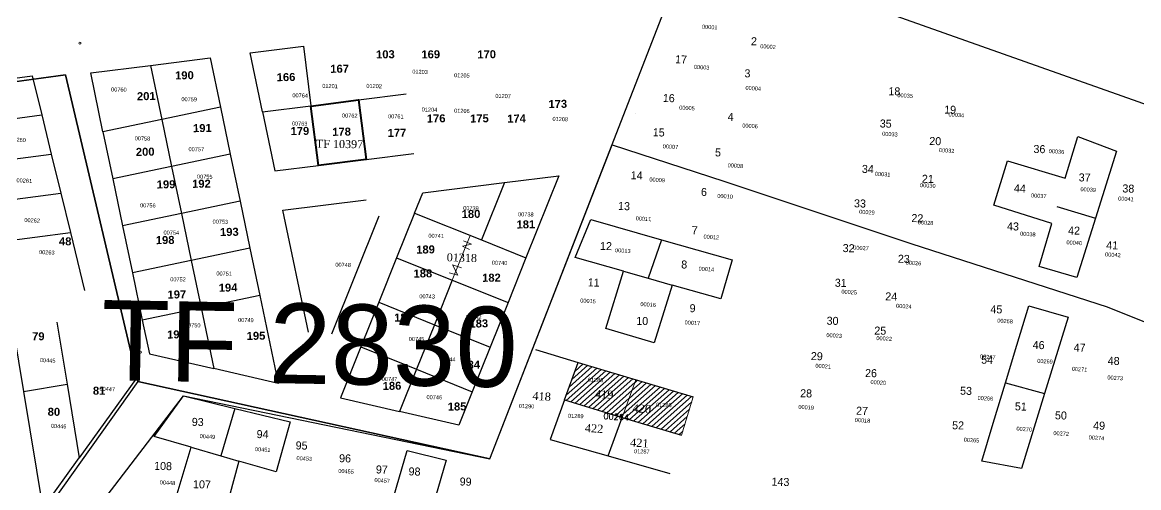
# Model space of a CAD drawing. Header units: metres. Extents: x 0 to 1324930, y 0 to 1631912.
# Drawn here: x 253955.4 to 254234.3, y 1631224.3 to 1631340.4 of the extents above; entities that cross this region are included whole.
import ezdxf
from ezdxf.enums import TextEntityAlignment as Align

# ---------------------------------------------------------------- set-up
doc = ezdxf.new("R2010")
doc.units = ezdxf.units.M
doc.header["$MEASUREMENT"] = 0
doc.linetypes.add('DGN Style 2', pattern=[29.229957, 17.537974, -11.691983])
for name, color, linetype in [('A_revoir_niveau_0', 7, 'Continuous'), ('historique_numero_parcelle', 7, 'Continuous'), ('limites_parcelles', 7, 'Continuous'), ('limites_tf', 7, 'Continuous'), ('numero_lot', 7, 'Continuous'), ('numero_parcelle', 7, 'Continuous')]:
    doc.layers.add(name, color=color, linetype=linetype)
for name, color, linetype, lineweight in [('ASSIETTE IMMAT', 7, 'Continuous', 0), ('Numero Titre Foncier', 4, 'Continuous', 0), ('TITRE FONCIER', 7, 'Continuous', 0), ('Voirie', 252, 'Continuous', 0)]:
    doc.layers.add(name, color=color, linetype=linetype, lineweight=lineweight)
doc.styles.get("Standard").update_dxf_attribs({"font": 'txt.shx'})
doc.styles.add('Style-Arial', font='arial.ttf')
doc.styles.add('Style-Comic Sans MS', font='comic.ttf')
doc.styles.add('Style-FANCY', font='times.ttf')
doc.styles.add('Style-Times New Roman', font='times.ttf')
doc.styles.add('Style-txt', font='txt.shx')
doc.styles.add('style1', font='')
doc.styles.get('style1').set_extended_font_data('Times New Roman', bold=True)

msp = doc.modelspace()

# ---------------------------------------------------------------- hatches: boundary and pattern name
at = {"layer": 'A_revoir_niveau_0', "linetype": 'Continuous', "lineweight": 0}
h = msp.add_hatch(dxfattribs=at)
h.set_pattern_fill('HATCH', style=0, pattern_type=2)
h.set_pattern_definition([(41.572, (254100.974, 1631247.9563), (-0.66356, 0.74812), [])])
h.paths.add_polyline_path([(254090.82349, 1631246.16136), (254105.2574, 1631241.83086), (254108.66589, 1631251.21825), (254094.23198, 1631255.54875)])
h = msp.add_hatch(dxfattribs=at)
h.set_pattern_fill('HATCH', style=0, pattern_type=2)
h.set_pattern_definition([(41.572, (254114.4793, 1631243.8424), (-0.66356, 0.74812), [])])
h.paths.add_polyline_path([(254105.2574, 1631241.83086), (254120.08587, 1631237.38198), (254123.00396, 1631246.9165), (254108.66589, 1631251.21825)])

# ---------------------------------------------------------------- linework, layer by layer
at = {"layer": 'A_revoir_niveau_0', "lineweight": 0, "ltscale": 39.37}
for centre in [(253969.77689, 1631335.24561), (253984.86807, 1631258.06875)]:
    msp.add_circle(centre, 0.25, dxfattribs=at)
at = {"layer": 'A_revoir_niveau_0', "color": 7, "linetype": 'Continuous', "lineweight": 0}
for points in [[(254090.82349, 1631246.16136), (254105.2574, 1631241.83086), (254108.66589, 1631251.21825), (254094.23198, 1631255.54875)], [(254105.2574, 1631241.83086), (254120.08587, 1631237.38198), (254123.00396, 1631246.9165), (254108.66589, 1631251.21825)]]:
    msp.add_3dface(points, dxfattribs=at)
at = {"layer": 'ASSIETTE IMMAT', "color": 2, "linetype": 'Continuous', "lineweight": 30, "elevation": 0.00005, "flags": 128}
msp.add_lwpolyline([(253886.29869, 1631104.64374), (253995.61139, 1631247.19709), (254072.17838, 1631231.49711), (254102.71394, 1631309.86679), (254130.61601, 1631300.74642), (254177.64604, 1631285.15694), (254226.40478, 1631269.43587), (254236.17734, 1631265.48888), (254250.5905, 1631260.73522), (254274.20978, 1631253.1444), (254285.1648, 1631246.50454), (254287.62741, 1631244.60962), (254289.73449, 1631242.32591), (254293.3179, 1631234.58701), (254304.66344, 1631224.58545), (254318.57396, 1631220.12626)], dxfattribs=at)
at = {"layer": 'limites_parcelles'}
for p, q in [((254012.26759, 1631332.77846), (254025.61766, 1631334.43891)), ((254025.61766, 1631334.43891), (254027.48254, 1631319.58699)), ((253987.37295, 1631329.66082), (254002.31434, 1631331.53199)), ((254002.31434, 1631331.53199), (254004.88341, 1631319.25597)), ((254015.35139, 1631318.07243), (254012.26759, 1631332.77846)), ((253972.45459, 1631327.79255), (253987.37295, 1631329.66082)), ((253987.37295, 1631329.66082), (253990.19461, 1631316.1812)), ((253942.98762, 1631325.14297), (253957.8674, 1631327.10184)), ((253957.8674, 1631327.10184), (253960.24396, 1631317.32845)), ((253975.52556, 1631313.11056), (253972.45459, 1631327.79255)), ((254027.48254, 1631319.58699), (254051.30813, 1631322.56158)), ((254004.88341, 1631319.25597), (253990.19461, 1631316.1812)), ((254004.88341, 1631319.25597), (254007.34146, 1631307.51044)), ((254015.35139, 1631318.07243), (254027.48254, 1631319.58699)), ((254015.35139, 1631318.07243), (254018.4352, 1631303.3664)), ((254029.34866, 1631304.72517), (254027.48254, 1631319.58699)), ((253944.62071, 1631315.2717), (253960.24396, 1631317.32845)), ((253960.24396, 1631317.32845), (253962.62051, 1631307.55505)), ((253990.19461, 1631316.1812), (253975.52556, 1631313.11056)), ((253990.19461, 1631316.1812), (253992.65325, 1631304.43579)), ((253975.52556, 1631313.11056), (253977.98238, 1631301.36477)), ((254215.96503, 1631301.54479), (254219.06322, 1631311.95182)), ((254219.06322, 1631311.95182), (254228.76613, 1631308.3089)), ((253946.25379, 1631305.40043), (253962.62051, 1631307.55505)), ((253962.62051, 1631307.55505), (253964.99706, 1631297.78165)), ((254007.34146, 1631307.51044), (253992.65325, 1631304.43579)), ((254007.34146, 1631307.51044), (254009.79951, 1631295.76491)), ((254029.34866, 1631304.72517), (254053.16478, 1631307.69036)), ((254228.76613, 1631308.3089), (254223.51035, 1631291.56791)), ((253992.65325, 1631304.43579), (253977.98238, 1631301.36477)), ((253992.65325, 1631304.43579), (253995.11188, 1631292.69039)), ((254018.4352, 1631303.3664), (254029.34866, 1631304.72517)), ((254198.08363, 1631294.75881), (254201.55714, 1631305.87304)), ((254201.55714, 1631305.87304), (254215.96503, 1631301.54479)), ((253977.98238, 1631301.36477), (253980.43919, 1631289.61899)), ((254075.82562, 1631300.43452), (254089.43902, 1631302.12944)), ((254089.43902, 1631302.12944), (254081.20327, 1631281.63214)), ((254053.36631, 1631292.81694), (254055.40551, 1631297.89215)), ((254055.40551, 1631297.89215), (254075.82562, 1631300.43452)), ((254075.82562, 1631300.43452), (254070.06848, 1631286.10606)), ((253947.88688, 1631295.52916), (253964.99706, 1631297.78165)), ((253964.99706, 1631297.78165), (253967.37362, 1631288.00826)), ((254009.79951, 1631295.76491), (253995.11188, 1631292.69039)), ((254009.79951, 1631295.76491), (254012.25756, 1631284.01939)), ((254020.49903, 1631293.54617), (254041.27725, 1631296.13313)), ((253995.11188, 1631292.69039), (253980.43919, 1631289.61899)), ((253995.11188, 1631292.69039), (253997.57052, 1631280.94498)), ((254026.89277, 1631263.12311), (254020.49903, 1631293.54617)), ((254053.36631, 1631292.81694), (254048.89238, 1631281.68216)), ((254053.36631, 1631292.81694), (254070.06848, 1631286.10606)), ((254212.6001, 1631290.23975), (254198.08363, 1631294.75881)), ((254213.85181, 1631294.46047), (254223.51035, 1631291.56791)), ((253980.43919, 1631289.61899), (253982.89601, 1631277.8732)), ((254044.43159, 1631292.03764), (254032.61233, 1631262.62164)), ((254093.48292, 1631281.70349), (254097.3941, 1631291.17438)), ((254097.3941, 1631291.17438), (254115.10672, 1631286.13132)), ((254209.39937, 1631279.49349), (254212.6001, 1631290.23975)), ((254223.51035, 1631291.56791), (254218.83874, 1631276.71258)), ((253949.51997, 1631285.65789), (253967.37362, 1631288.00826)), ((253967.37362, 1631288.00826), (253970.90752, 1631273.47536)), ((254012.25756, 1631284.01939), (253997.57052, 1631280.94498)), ((254012.25756, 1631284.01939), (254014.71561, 1631272.27386)), ((254070.06848, 1631286.10606), (254081.20327, 1631281.63214)), ((254115.10672, 1631286.13132), (254111.77462, 1631276.53607)), ((254115.10672, 1631286.13132), (254132.73956, 1631281.11886)), ((254048.89238, 1631281.68216), (254044.41846, 1631270.54737)), ((254048.89238, 1631281.68216), (254062.81087, 1631276.08976)), ((254081.20327, 1631281.63214), (254076.72935, 1631270.49735)), ((254105.54764, 1631278.29285), (254093.48292, 1631281.70349)), ((254132.73956, 1631281.11886), (254129.91662, 1631271.40979)), ((253997.57052, 1631280.94498), (253982.89601, 1631277.8732)), ((253997.57052, 1631280.94498), (254000.02916, 1631269.19958)), ((254218.83874, 1631276.71258), (254209.39937, 1631279.49349)), ((253982.89601, 1631277.8732), (253985.35283, 1631266.12742)), ((254062.81087, 1631276.08976), (254058.33694, 1631264.95497)), ((254062.81087, 1631276.08976), (254076.72935, 1631270.49735)), ((254101.13007, 1631263.97563), (254105.54764, 1631278.29285)), ((254105.54764, 1631278.29285), (254111.77462, 1631276.53607)), ((254111.77462, 1631276.53607), (254117.71213, 1631274.85147)), ((254117.71213, 1631274.85147), (254113.27359, 1631260.4044)), ((254129.91662, 1631271.40979), (254117.71213, 1631274.85147)), ((253952.0307, 1631270.48165), (253955.70314, 1631248.28342)), ((254014.71561, 1631272.27386), (254000.02916, 1631269.19958)), ((254014.71561, 1631272.27386), (254019.32033, 1631250.27069)), ((254044.41846, 1631270.54737), (254039.94454, 1631259.41259)), ((254044.41846, 1631270.54737), (254058.33694, 1631264.95497)), ((254076.72935, 1631270.49735), (254072.25542, 1631259.36257)), ((254000.02916, 1631269.19958), (253985.35283, 1631266.12742)), ((254000.02916, 1631269.19958), (254003.21462, 1631253.98204)), ((254203.85176, 1631259.84461), (254206.82575, 1631269.69255)), ((254206.82575, 1631269.69255), (254216.67443, 1631266.81856)), ((253963.995, 1631265.55653), (253966.55561, 1631250.07884)), ((253985.35283, 1631266.12742), (253987.11735, 1631257.69143)), ((254058.33694, 1631264.95497), (254053.86302, 1631253.82019)), ((254058.33694, 1631264.95497), (254072.25542, 1631259.36257)), ((254216.67443, 1631266.81856), (254210.80134, 1631247.77214)), ((254113.27359, 1631260.4044), (254101.13007, 1631263.97563)), ((254039.94454, 1631259.41259), (254034.83488, 1631246.69558)), ((254039.94454, 1631259.41259), (254053.86302, 1631253.82019)), ((254072.25542, 1631259.36257), (254067.7815, 1631248.22778)), ((254201.00085, 1631250.40576), (254203.85176, 1631259.84461)), ((253987.11735, 1631257.69143), (254003.21462, 1631253.98204)), ((254083.62219, 1631258.73192), (254094.23198, 1631255.54875)), ((254019.32033, 1631250.27069), (254003.21462, 1631253.98204)), ((254053.86302, 1631253.82019), (254049.63047, 1631243.28613)), ((254053.86302, 1631253.82019), (254067.7815, 1631248.22778)), ((254090.82349, 1631246.16136), (254094.23198, 1631255.54875)), ((254094.23198, 1631255.54875), (254123.00396, 1631246.9165)), ((253983.90643, 1631251.58369), (253969.59577, 1631231.70245)), ((253955.70314, 1631248.28342), (253966.55561, 1631250.07884)), ((253955.70314, 1631248.28342), (253960.52994, 1631219.10764)), ((253966.55561, 1631250.07884), (253969.59577, 1631231.70245)), ((254067.7815, 1631248.22778), (254064.42606, 1631239.87669)), ((254197.97529, 1631240.3482), (254201.00085, 1631250.40576)), ((254201.00085, 1631250.40576), (254210.80134, 1631247.77214)), ((254210.80134, 1631247.77214), (254205.03072, 1631229.05496)), ((253988.34514, 1631237.06136), (253995.61139, 1631247.19709)), ((253995.61139, 1631247.19709), (254008.45812, 1631244.0506)), ((254034.83488, 1631246.69558), (254049.63047, 1631243.28613)), ((254090.82349, 1631246.16136), (254087.24653, 1631236.30998)), ((254090.82349, 1631246.16136), (254105.2574, 1631241.83086)), ((254008.45812, 1631244.0506), (254004.93936, 1631232.2367)), ((254008.45812, 1631244.0506), (254022.30316, 1631240.67661)), ((254064.42606, 1631239.87669), (254049.63047, 1631243.28613)), ((254022.30316, 1631240.67661), (254018.82945, 1631228.20235)), ((254101.76218, 1631232.20457), (254105.2574, 1631241.83086)), ((254105.2574, 1631241.83086), (254120.08587, 1631237.38198)), ((254195.1143, 1631230.89943), (254197.97529, 1631240.3482)), ((253997.5752, 1631234.37202), (253988.34514, 1631237.06136)), ((253993.32875, 1631220.20352), (253997.5752, 1631234.37202)), ((253997.5752, 1631234.37202), (254004.93936, 1631232.2367)), ((254087.24653, 1631236.30998), (254101.76218, 1631232.20457)), ((253960.52994, 1631219.10764), (253969.59577, 1631231.70245)), ((254004.93936, 1631232.2367), (254009.46962, 1631230.92266)), ((254009.46962, 1631230.92266), (254005.54189, 1631216.58177)), ((254018.82945, 1631228.20235), (254009.46962, 1631230.92266)), ((254047.52764, 1631219.86676), (254051.54034, 1631233.537)), ((254051.54034, 1631233.537), (254061.23279, 1631231.1642)), ((254061.23279, 1631231.1642), (254058.61412, 1631222.02361)), ((254101.76218, 1631232.20457), (254117.16778, 1631227.84746)), ((254205.03072, 1631229.05496), (254195.1143, 1631230.89943))]:
    msp.add_line(p, q, dxfattribs=at)
at = {"layer": 'limites_tf', "color": 5, "linetype": 'Continuous', "lineweight": 30}
for p, q in [((253966.13803, 1631327.30111), (253798.24863, 1631304.45336)), ((253984.26757, 1631250.77594), (253966.13803, 1631327.30111)), ((253984.26757, 1631250.77594), (253887.46142, 1631115.04173)), ((254072.17838, 1631231.49711), (253984.26757, 1631250.77594))]:
    msp.add_line(p, q, dxfattribs=at)
at = {"layer": 'limites_tf', "color": 7, "linetype": 'DGN Style 2', "lineweight": 13}
msp.add_line((254062.81087, 1631276.08976), (254067.28479, 1631287.22454), dxfattribs=at)
at = {"layer": 'limites_tf', "color": 5, "linetype": 'Continuous', "lineweight": 30, "flags": 128}
msp.add_lwpolyline([(254274.3391, 1631378.1314), (254094.97659, 1631456.79917), (254025.54142, 1631439.00818), (253929.86455, 1631439.79262), (253905.63554, 1631445.95606), (253905.63226, 1631445.9569), (253818.46188, 1631410.54391), (253674.27791, 1631258.40656), (253665.39446, 1631185.37207), (253745.9845, 1631186.0244), (253792.46809, 1631183.4664), (253798.24587, 1631304.46971), (253966.13604, 1631327.31189), (253984.26304, 1631250.78612), (254072.17321, 1631231.50437), (254122.35522, 1631360.28414), (254263.72559, 1631310.14601), (254286.77006, 1631375.1232), (254274.3391, 1631378.1314)], close=True, dxfattribs=at)
at = {"layer": 'limites_tf', "color": 7, "linetype": 'Continuous', "lineweight": 13, "flags": 128}
for points in [[(254065.6141, 1631285.89331), (254067.62441, 1631285.06502), (254065.3776, 1631284.59172), (254067.09227, 1631283.76343)], [(254065.14109, 1631279.14868), (254062.89428, 1631279.85864), (254064.19507, 1631277.31462), (254062.00738, 1631277.90625)]]:
    msp.add_lwpolyline(points, dxfattribs=at)
at = {"layer": 'limites_tf', "color": 5, "linetype": 'Continuous', "lineweight": 40}
msp.add_3dface([(254027.4867, 1631319.54199), (254039.39143, 1631321.05102), (254041.26354, 1631306.15331), (254029.35721, 1631304.65711)], dxfattribs=at)
at = {"layer": 'numero_parcelle', "color": 5, "lineweight": 0, "ltscale": 39370}
msp.add_line((254108.5192, 1631317.6006, 0.05), (254108.5192, 1631317.6006, 0.05), dxfattribs=at)
at = {"layer": 'voirie', "color": 7, "linetype": 'Continuous', "lineweight": 80}
msp.add_open_spline([(253618.55824, 1630811.93265), (253615.63997, 1630812.82328), (253612.72169, 1630813.71392), (253609.80341, 1630814.60455), (253607.05162, 1630815.44437), (253604.28836, 1630818.63114), (253604.598, 1630821.48949), (253608.87948, 1630861.01292), (253613.67903, 1630900.534), (253618.0762, 1630940.07349), (253623.13628, 1630985.57397), (253628.26861, 1631030.97607), (253633.22377, 1631076.57602), (253634.31753, 1631086.64138), (253634.39086, 1631096.77214), (253634.41747, 1631106.86791), (253634.44129, 1631115.90721), (253633.98282, 1631124.94361), (253633.08346, 1631133.97814), (253632.01873, 1631144.67388), (253630.47772, 1631155.23103), (253628.29266, 1631165.75292), (253626.55485, 1631174.1211), (253624.46273, 1631182.35637), (253622.24574, 1631190.5837), (253615.78429, 1631214.56245), (253606.59298, 1631237.58606), (253600.20021, 1631261.73134), (253597.02759, 1631273.71423), (253595.43699, 1631285.93114), (253594.14985, 1631298.19839), (253593.06189, 1631308.5673), (253593.03743, 1631319.04618), (253593.55566, 1631329.43791), (253594.18821, 1631342.12203), (253596.8899, 1631354.52544), (253600.11073, 1631367.00814), (253602.25784, 1631375.32955), (253604.95445, 1631382.5885), (253611.01108, 1631389.97685), (253613.64233, 1631393.18665), (253616.79236, 1631396.78606), (253620.28523, 1631395.97577), (253624.37848, 1631395.0262), (253628.45969, 1631393.20247), (253632.60674, 1631392.01069), (253636.54384, 1631390.87924), (253640.4687, 1631389.65467), (253644.4538, 1631388.7467), (253649.76195, 1631387.53729), (253655.40542, 1631388.43188), (253660.81272, 1631389.2975), (253665.21546, 1631390.00231), (253669.48953, 1631390.98203), (253673.64437, 1631392.89826), (253678.23814, 1631395.01694), (253682.491, 1631397.4358), (253686.07303, 1631400.81374), (253690.2231, 1631404.72736), (253694.32327, 1631408.6534), (253698.38904, 1631412.63602), (253711.29332, 1631425.2764), (253724.0934, 1631438.01181), (253737.03345, 1631450.61692), (253740.95536, 1631454.43732), (253745.02888, 1631458.08556), (253749.10996, 1631461.74575), (253753.83581, 1631465.98421), (253758.82834, 1631469.83763), (253764.00603, 1631473.56729), (253774.84124, 1631481.37225), (253786.41248, 1631487.56758), (253798.46204, 1631493.48), (253808.96389, 1631498.63299), (253819.55777, 1631502.66611), (253830.92502, 1631505.69349), (253838.2665, 1631507.6487), (253845.65504, 1631508.61555), (253853.09052, 1631508.93165), (253861.20689, 1631509.27669), (253869.39863, 1631508.89186), (253877.51441, 1631507.75705), (253885.4398, 1631506.64885), (253893.54476, 1631505.62291), (253900.744, 1631502.22811), (253936.62922, 1631485.30643), (253972.51445, 1631468.38475), (254008.39968, 1631451.46308)], degree=3, knots=[0, 0, 0, 0, 0.008738248, 0.008738248, 0.008738248, 0.016977969, 0.016977969, 0.016977969, 0.130911466, 0.130911466, 0.130911466, 0.262021663, 0.262021663, 0.262021663, 0.290961855, 0.290961855, 0.290961855, 0.316873591, 0.316873591, 0.316873591, 0.347549798, 0.347549798, 0.347549798, 0.371946938, 0.371946938, 0.371946938, 0.443052896, 0.443052896, 0.443052896, 0.478341576, 0.478341576, 0.478341576, 0.508169358, 0.508169358, 0.508169358, 0.544577094, 0.544577094, 0.544577094, 0.568847772, 0.568847772, 0.568847772, 0.579391936, 0.579391936, 0.579391936, 0.591748551, 0.591748551, 0.591748551, 0.603479571, 0.603479571, 0.603479571, 0.619105246, 0.619105246, 0.619105246, 0.631827968, 0.631827968, 0.631827968, 0.645894731, 0.645894731, 0.645894731, 0.66219222, 0.66219222, 0.66219222, 0.713918545, 0.713918545, 0.713918545, 0.729595902, 0.729595902, 0.729595902, 0.747750107, 0.747750107, 0.747750107, 0.785740962, 0.785740962, 0.785740962, 0.818852057, 0.818852057, 0.818852057, 0.840236657, 0.840236657, 0.840236657, 0.863579545, 0.863579545, 0.863579545, 0.886374843, 0.886374843, 0.886374843, 1, 1, 1, 1], dxfattribs=at)

# ---------------------------------------------------------------- texts
at = {"layer": 'historique_numero_parcelle', "color": 7, "lineweight": 0, "style": 'Style-Arial'}
for s, p in [('00741', (254056.84373, 1631287.66156)), ('00740', (254072.68746, 1631280.92432))]:
    msp.add_text(s, height=1, rotation=359, dxfattribs=at).set_placement(p, align=Align.TOP_LEFT)
at = {"layer": 'historique_numero_parcelle', "color": 7, "lineweight": 0, "style": 'Style-txt'}
msp.add_text('00264', height=1.499997, rotation=356.57, dxfattribs=at).set_placement((254103.78263, 1631241.96638), align=Align.MIDDLE_CENTER)
at = {"layer": 'Numero Titre Foncier', "color": 4, "linetype": 'Continuous', "lineweight": 13, "style": 'Style-Arial'}
msp.add_text('TF 2830', height=19.99996, rotation=359, dxfattribs=at).set_placement((254027.12586, 1631260.21626), align=Align.MIDDLE_CENTER)
at = {"layer": 'numero_lot', "color": 7, "lineweight": 0, "style": 'Style-Comic Sans MS'}
for s, height, p in [('2', 2, (254138.17588, 1631335.71015)), ('17', 1.999996, (254119.97027, 1631331.16888)), ('3', 2, (254136.55098, 1631327.69293)), ('18', 1.999996, (254173.26516, 1631323.20931)), ('16', 1.999996, (254116.89757, 1631321.516)), ('4', 2, (254132.36521, 1631316.84109)), ('19', 1.999996, (254187.19227, 1631318.61703)), ('35', 1.999996, (254171.09509, 1631315.15533)), ('15', 1.999996, (254114.38661, 1631312.95779)), ('20', 1.999996, (254183.48066, 1631310.7857)), ('36', 1.999996, (254209.50182, 1631308.79688)), ('5', 2, (254129.19056, 1631307.95968)), ('34', 1.999996, (254166.63696, 1631303.81894)), ('14', 1.999996, (254108.88156, 1631302.22987)), ('21', 1.999996, (254181.62081, 1631301.35367)), ('37', 1.999996, (254220.80933, 1631301.69722)), ('6', 2, (254125.6754, 1631298.09133)), ('44', 1.999996, (254204.6194, 1631298.97433)), ('38', 1.999996, (254231.72228, 1631298.94117)), ('13', 1.999996, (254105.71963, 1631294.55898)), ('33', 1.999996, (254164.66013, 1631295.22369)), ('22', 1.999996, (254179.00237, 1631291.54327)), ('7', 2, (254123.37411, 1631288.5404)), ('43', 1.999996, (254202.88483, 1631289.49606)), ('42', 1.999996, (254218.15483, 1631288.45517)), ('12', 1.999996, (254101.213, 1631284.59098)), ('32', 1.999996, (254161.83881, 1631284.05878)), ('41', 1.999996, (254227.67456, 1631284.77039)), ('23', 1.999996, (254175.62571, 1631281.39045)), ('8', 2, (254120.75311, 1631279.98335)), ('11', 1.999996, (254098.14607, 1631275.48832)), ('31', 1.999996, (254159.86131, 1631275.40064)), ('24', 1.999996, (254172.47722, 1631272.00565)), ('9', 2, (254122.83937, 1631269.06562)), ('45', 1.999996, (254198.74494, 1631268.79857)), ('10', 1.999996, (254110.26062, 1631265.896)), ('30', 1.999996, (254157.81235, 1631265.92567)), ('25', 1.999996, (254169.73465, 1631263.47346)), ('29', 1.999996, (254153.88367, 1631257.09935)), ('26', 1.999996, (254167.42229, 1631252.86923)), ('28', 1.999996, (254151.20792, 1631247.81964)), ('27', 1.999996, (254165.18535, 1631243.45912)), ('143', 1.999996, (254144.80225, 1631225.73492))]:
    msp.add_text(s, height=height, rotation=358.57, dxfattribs=at).set_placement(p, align=Align.MIDDLE_CENTER)
at = {"layer": 'numero_lot', "color": 7, "linetype": 'Continuous', "lineweight": 0, "style": 'Style-FANCY'}
for s, p in [('418', (254085.13265, 1631247.08649)), ('419', (254100.75054, 1631247.56481)), ('420', (254110.15694, 1631243.98834)), ('422', (254098.23534, 1631239.07183)), ('421', (254109.53548, 1631235.44793))]:
    msp.add_text(s, height=2.031998, rotation=356.57223, dxfattribs=at).set_placement(p, align=Align.MIDDLE_CENTER)
at = {"layer": 'numero_lot', "color": 7, "lineweight": 13, "char_height": 2, "attachment_point": 7, "line_spacing_factor": 0.72, "style": 'style1'}
for s, insert, rotation in [('\\fArial|b1|i0|c00|p39;103', (254043.77515, 1631331.36944), 0.9999764), ('\\fArial|b1|i0|c00|p39;169', (254055.10552, 1631331.36944), 0.9999764), ('\\fArial|b1|i0|c00|p39;170', (254069.07304, 1631331.36944), 0.9999764), ('\\fArial|b1|i0|c00|p39;167', (254032.34303, 1631327.78268), 0.9999764), ('\\fArial|b1|i0|c00|p39;190', (253993.56461, 1631326.14019), 0.9999764), ('\\fArial|b1|i0|c00|p39;166', (254018.95297, 1631325.69805), 0.9999764), ('\\fArial|b1|i0|c00|p39;201', (253984.03259, 1631320.94615), 0.9999764), ('\\fArial|b1|i0|c00|p39;173', (254086.84112, 1631318.99025), 0.9999764), ('\\fArial|b1|i0|c00|p39;176', (254056.45514, 1631315.37966), 0.9999764), ('\\fArial|b1|i0|c00|p39;175', (254067.27049, 1631315.37966), 0.9999764), ('\\fArial|b1|i0|c00|p39;174', (254076.54078, 1631315.37966), 0.9999764), ('\\fArial|b1|i0|c00|p39;191', (253998.04131, 1631312.97225), 0.9999764), ('\\fArial|b1|i0|c00|p39;179', (254022.41567, 1631312.23827), 0.9999764), ('\\fArial|b1|i0|c00|p39;178', (254032.82355, 1631312.05729), 0.9999764), ('\\fArial|b1|i0|c00|p39;177', (254046.66007, 1631311.8137), 0.9999764), ('\\fArial|b1|i0|c00|p39;200', (253983.75702, 1631307.04963), 0.9999764), ('\\fArial|b1|i0|c00|p39;199', (253988.97017, 1631298.91575), 0.9999764), ('\\fArial|b1|i0|c00|p39;192', (253997.81856, 1631299.07665), 0.9999764), ('\\fArial|b1|i0|c00|p39;180', (254065.16359, 1631291.52801), 0.9999764), ('\\fArial|b1|i0|c00|p39;181', (254078.87462, 1631288.92816), 0.9999764), ('\\fArial|b1|i0|c00|p39;48', (253964.51597, 1631284.75889), 359.3599931), ('\\fArial|b1|i0|c00|p39;198', (253988.74742, 1631285.02015), 0.9999764), ('\\fArial|b1|i0|c00|p39;193', (254004.78606, 1631287.04438), 0.9999764), ('\\fArial|b1|i0|c00|p39;189', (254053.80335, 1631282.6559), 0.9999764), ('\\fArial|b1|i0|c00|p39;188', (254053.13523, 1631276.68355), 0.9999764), ('\\fArial|b1|i0|c00|p39;182', (254070.27467, 1631275.61463), 0.9999764), ('\\fArial|b1|i0|c00|p39;197', (253991.66945, 1631271.44462), 0.9999764), ('\\fArial|b1|i0|c00|p39;194', (254004.47182, 1631273.14719), 0.9999764), ('\\fArial|b1|i0|c00|p39;187', (254048.30955, 1631265.69536), 0.9999764), ('\\fArial|b1|i0|c00|p39;183', (254067.11247, 1631264.18941), 0.9999764), ('\\fArial|b1|i0|c00|p39;79', (253957.8062, 1631261.06562), 359.3599931), ('\\fArial|b1|i0|c00|p39;196', (253991.56595, 1631261.46369), 0.9999764), ('\\fArial|b1|i0|c00|p39;195', (254011.45231, 1631261.11555), 0.9999764), ('\\fArial|b1|i0|c00|p39;184', (254065.09027, 1631253.88988), 0.9999764), ('\\fArial|b1|i0|c00|p39;186', (254045.42618, 1631248.62602), 0.9999764), ('\\fArial|b1|i0|c00|p39;81', (253972.99652, 1631247.46657), 359.3599931), ('\\fArial|b1|i0|c00|p39;185', (254061.68651, 1631243.47022), 0.9999764), ('\\fArial|b1|i0|c00|p39;80', (253961.7013, 1631242.19785), 359.3599931)]:
    msp.add_mtext(s, dxfattribs=dict(at, insert=insert, rotation=rotation))
at = {"layer": 'numero_lot', "color": 7, "lineweight": 0, "char_height": 1.999996, "attachment_point": 5, "rotation": 358.5699787, "line_spacing_factor": 0.6}
for s, insert in [('\\fComic Sans MS|b0|i0|c00|p71;46', (254209.29649, 1631259.86282)), ('\\fComic Sans MS|b0|i0|c00|p71;47', (254219.54982, 1631259.2458)), ('\\fComic Sans MS|b0|i0|c00|p71;54', (254196.43411, 1631256.17517)), ('\\fComic Sans MS|b0|i0|c00|p71;48', (254228.05794, 1631255.90964)), ('\\fComic Sans MS|b0|i0|c00|p71;53', (254191.16124, 1631248.43739)), ('\\fComic Sans MS|b0|i0|c00|p71;51', (254204.85254, 1631244.53026)), ('\\fComic Sans MS|b0|i0|c00|p71;50', (254214.8757, 1631242.29995)), ('\\fComic Sans MS|b0|i0|c00|p71;93', (253999.20719, 1631240.66088)), ('\\fComic Sans MS|b0|i0|c00|p71;52', (254189.1764, 1631239.81395)), ('\\fComic Sans MS|b0|i0|c00|p71;49', (254224.41549, 1631239.7575)), ('\\fComic Sans MS|b0|i0|c00|p71;94', (254015.4016, 1631237.6098)), ('\\fComic Sans MS|b0|i0|c00|p71;95', (254025.1584, 1631234.78808)), ('\\fComic Sans MS|b0|i0|c00|p71;96', (254036.01473, 1631231.58095)), ('\\fComic Sans MS|b0|i0|c00|p71;108', (253990.53424, 1631229.67108)), ('\\fComic Sans MS|b0|i0|c00|p71;97', (254045.1989, 1631228.79023)), ('\\fComic Sans MS|b0|i0|c00|p71;98', (254053.37384, 1631228.30233)), ('\\fComic Sans MS|b0|i0|c00|p71;107', (254000.26124, 1631225.08996)), ('\\fComic Sans MS|b0|i0|c00|p71;99', (254066.1384, 1631225.77832))]:
    msp.add_mtext(s, dxfattribs=dict(at, insert=insert))
at = {"layer": 'numero_parcelle', "color": 5, "lineweight": 0}
for s, height, rotation, style, p in [('00001', 1, 356.57, 'Style-Arial', (254125.22128, 1631339.86356)), ('00002', 1, 356.57, 'Style-Arial', (254139.78105, 1631334.97965)), ('01203', 1, 358.26587, 'Style-Arial', (254052.82918, 1631328.63226)), ('00003', 1, 356.57, 'Style-Arial', (254123.20587, 1631329.83827)), ('01205', 1, 358.26587, 'Style-Arial', (254063.27666, 1631327.74804)), ('00760', 1, 359, 'Style-Arial', (253977.56771, 1631324.17676)), ('01201', 1, 358.26587, 'Style-Arial', (254030.33751, 1631325.08481)), ('01202', 1, 358.26587, 'Style-Arial', (254041.35166, 1631325.08481)), ('00004', 1, 356.57, 'Style-Arial', (254136.09309, 1631324.5827)), ('00759', 1, 359, 'Style-Arial', (253995.12986, 1631321.75581)), ('00764', 1, 359, 'Style-Arial', (254022.85799, 1631322.71326)), ('01207', 1, 358.26587, 'Style-Arial', (254073.57699, 1631322.59004)), ('00035', 1, 356.57, 'Style-Arial', (254174.04734, 1631322.75671)), ('00762', 1, 359, 'Style-Arial', (254035.25732, 1631317.68187)), ('00761', 1, 359, 'Style-Arial', (254046.75537, 1631317.48117)), ('01204', 1, 358.26587, 'Style-Arial', (254055.18354, 1631319.2005)), ('01206', 1, 358.26587, 'Style-Arial', (254063.27666, 1631318.90576)), ('00005', 1, 356.57, 'Style-Arial', (254119.53201, 1631319.67642)), ('00034', 1, 356.57, 'Style-Arial', (254186.82624, 1631317.94592)), ('00763', 1, 359, 'Style-Arial', (254022.73534, 1631315.68654)), ('01208', 1, 358.26587, 'Style-Arial', (254087.85031, 1631316.84256)), ('00006', 1, 356.57, 'Style-Arial', (254135.29451, 1631315.19235)), ('00758', 1, 359, 'Style-Arial', (253983.45759, 1631311.97484)), ('00033', 1, 356.57, 'Style-Arial', (254170.23797, 1631313.14252)), ('00260', 1, 357.36, 'Style-Arial', (253952.39349, 1631311.69657)), ('00757', 1, 359, 'Style-Arial', (253996.90715, 1631309.27326)), ('00007', 1, 356.57, 'Style-Arial', (254115.41651, 1631310.01296)), ('00032', 1, 356.57, 'Style-Arial', (254184.4075, 1631309.05735)), ('00036', 1, 356.57, 'Style-Arial', (254211.8654, 1631308.80205)), ('00008', 1, 356.57, 'Style-Arial', (254131.63474, 1631305.26561)), ('00261', 1, 357.36, 'Style-Arial', (253953.9435, 1631301.52032)), ('00755', 1, 359, 'Style-Arial', (253999.01747, 1631302.42333)), ('00009', 1, 356.57, 'Style-Arial', (254112.09029, 1631301.71793)), ('00031', 1, 356.57, 'Style-Arial', (254168.42597, 1631303.13895)), ('00030', 1, 356.57, 'Style-Arial', (254179.70682, 1631300.30555)), ('00039', 1, 356.57, 'Style-Arial', (254219.78249, 1631299.29398)), ('00756', 1, 359, 'Style-Arial', (253984.8091, 1631295.27091)), ('00010', 1, 356.57, 'Style-Arial', (254129.05552, 1631297.63367)), ('00037', 1, 356.57, 'Style-Arial', (254207.43053, 1631297.74222)), ('00041', 1, 356.57, 'Style-Arial', (254229.20826, 1631296.97626)), ('00739', 1, 359, 'Style-Arial', (254065.53158, 1631294.55795)), ('00738', 1, 359, 'Style-Arial', (254079.23629, 1631293.02659)), ('00029', 1, 356.57, 'Style-Arial', (254164.49042, 1631293.66714)), ('00262', 1, 357.36, 'Style-Arial', (253955.9089, 1631291.59437)), ('00753', 1, 359, 'Style-Arial', (254002.91841, 1631291.18711)), ('00011', 1, 356.57, 'Style-Arial', (254108.67951, 1631292.01223)), ('00028', 1, 356.57, 'Style-Arial', (254179.15121, 1631291.03565)), ('00754', 1, 359, 'Style-Arial', (253990.66516, 1631288.46431)), ('00012', 1, 356.57, 'Style-Arial', (254125.61657, 1631287.45775)), ('00038', 1, 356.57, 'Style-Arial', (254204.70306, 1631288.198)), ('00013', 1, 356.57, 'Style-Arial', (254103.50429, 1631284.06705)), ('00027', 1, 356.57, 'Style-Arial', (254163.01129, 1631284.72225)), ('00040', 1, 356.57, 'Style-Arial', (254216.29264, 1631286.02025)), ('00263', 1, 357.36, 'Style-Arial', (253959.57924, 1631283.61076)), ('01318', 2, 358.26587, 'Style-Times New Roman', (254061.45582, 1631282.80544, -4042812.24492)), ('00042', 1, 356.57, 'Style-Arial', (254225.9466, 1631283.0147)), ('00748', 1, 359, 'Style-Arial', (254033.59708, 1631280.43197)), ('00014', 1, 356.57, 'Style-Arial', (254124.37734, 1631279.44527)), ('00026', 1, 356.57, 'Style-Arial', (254176.12308, 1631280.97014)), ('00752', 1, 359, 'Style-Arial', (253992.33946, 1631276.80584)), ('00751', 1, 359, 'Style-Arial', (254003.8662, 1631278.24918)), ('00025', 1, 356.57, 'Style-Arial', (254160.06102, 1631273.70827)), ('00743', 1, 359, 'Style-Arial', (254054.58475, 1631272.54773)), ('00015', 1, 356.57, 'Style-Arial', (254094.80355, 1631271.51013)), ('00016', 1, 356.57, 'Style-Arial', (254109.83749, 1631270.60905)), ('00024', 1, 356.57, 'Style-Arial', (254173.72583, 1631270.19267)), ('00742', 1, 359, 'Style-Arial', (254066.23136, 1631267.41082)), ('00750', 1, 359, 'Style-Arial', (253996.01242, 1631265.34741)), ('00749', 1, 359, 'Style-Arial', (254009.29702, 1631266.6426)), ('00017', 1, 356.57, 'Style-Arial', (254120.87944, 1631266.03719)), ('00268', 1, 356.57, 'Style-Arial', (254199.01382, 1631266.48594)), ('00745', 1, 359, 'Style-Arial', (254051.93435, 1631261.90448)), ('00023', 1, 356.57, 'Style-Arial', (254156.31341, 1631262.87691)), ('00022', 1, 356.57, 'Style-Arial', (254168.79695, 1631262.12869)), ('00445', 1, 357.36, 'Style-Arial', (253959.79708, 1631256.64625)), ('00744', 1, 359, 'Style-Arial', (254059.70917, 1631256.83515)), ('00267', 1, 356.57, 'Style-Arial', (254194.70577, 1631257.54207)), ('00269', 1, 356.57, 'Style-Arial', (254208.98734, 1631256.45013)), ('00021', 1, 356.57, 'Style-Arial', (254153.56444, 1631255.22159)), ('00271', 1, 356.57, 'Style-Arial', (254217.62382, 1631254.44937)), ('00747', 1, 359, 'Style-Arial', (254045.18776, 1631251.92006)), ('01288', 1, 358.26587, 'Style-Arial', (254096.68829, 1631251.71885)), ('00020', 1, 356.57, 'Style-Arial', (254167.33128, 1631251.16056)), ('00273', 1, 356.57, 'Style-Arial', (254226.52072, 1631252.29818)), ('00447', 1, 357.36, 'Style-Arial', (253974.67878, 1631249.493)), ('00746', 1, 359, 'Style-Arial', (254056.37531, 1631247.3785)), ('01290', 1, 358.26587, 'Style-Arial', (254079.43491, 1631245.17122)), ('01286', 1, 358.26587, 'Style-Arial', (254113.73266, 1631245.48379)), ('00019', 1, 356.57, 'Style-Arial', (254149.31211, 1631244.9598)), ('00266', 1, 356.57, 'Style-Arial', (254194.08574, 1631247.1974)), ('01289', 1, 358.26587, 'Style-Arial', (254091.73728, 1631242.72424)), ('00446', 1, 357.36, 'Style-Arial', (253962.53955, 1631240.2174)), ('00018', 1, 356.57, 'Style-Arial', (254163.39572, 1631241.68875)), ('00270', 1, 356.57, 'Style-Arial', (254203.79548, 1631239.5032)), ('00449', 1, 356.57, 'Style-Arial', (253999.72162, 1631237.66613)), ('00265', 1, 356.57, 'Style-Arial', (254190.63101, 1631236.75718)), ('00272', 1, 356.57, 'Style-Arial', (254213.02525, 1631238.41069)), ('00274', 1, 356.57, 'Style-Arial', (254221.85233, 1631237.34231)), ('00451', 1, 356.57, 'Style-Arial', (254013.53677, 1631234.41118)), ('01287', 1, 358.26587, 'Style-Arial', (254108.23122, 1631233.87817)), ('00453', 1, 356.57, 'Style-Arial', (254023.91021, 1631232.17149)), ('00455', 1, 356.57, 'Style-Arial', (254034.36152, 1631228.98332)), ('00448', 1, 356.57, 'Style-Arial', (253989.73494, 1631226.13009)), ('00457', 1, 356.57, 'Style-Arial', (254043.38459, 1631226.68973))]:
    msp.add_text(s, height=height, rotation=rotation, dxfattribs=dict(at, style=style)).set_placement(p, align=Align.TOP_LEFT)
at = {"layer": 'TITRE FONCIER', "color": 2, "linetype": 'Continuous', "lineweight": 0, "insert": (254028.71534, 1631311.12586), "char_height": 2, "attachment_point": 1, "rotation": 359.3717966, "style": 'Style-Times New Roman'}
msp.add_mtext('TF 10397', dxfattribs=at)

doc.saveas('drawing.dxf')
